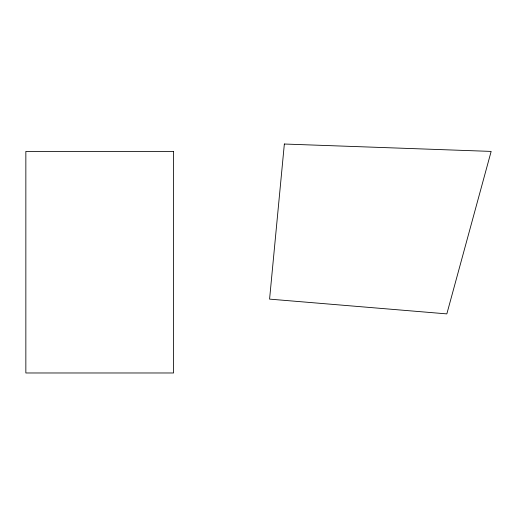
<?xml version="1.0" encoding="UTF-8"?>
<svg xmlns="http://www.w3.org/2000/svg" width="517" height="517" viewBox="0 0 517 517"><rect width="100%" height="100%" fill="white"/><g stroke="black" fill="none" stroke-linecap="round" stroke-linejoin="round"><path stroke-width="0.78" d="M284.35 144.023L269.577 299.123L446.837 313.89L491.15 151.41L284.35 144.023M173.563 151.41L25.85 151.41L25.85 372.977L173.563 372.977L173.563 151.41"/></g></svg>
